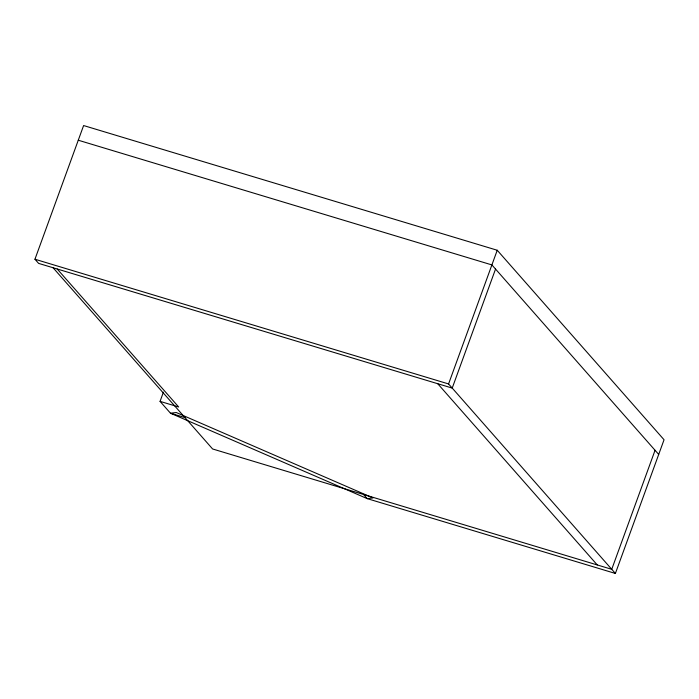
<?xml version="1.0" encoding="UTF-8"?>
<svg xmlns="http://www.w3.org/2000/svg" width="699" height="699" viewBox="0 0 699 699"><rect width="100%" height="100%" fill="white"/><g stroke="black" fill="none" stroke-linecap="round" stroke-linejoin="round"><path stroke-width="1.05" d="M495.539 269.063L452.218 388.085L38.602 263.383L34.95 259.242L83.609 125.549L497.234 250.251L664.05 439.758L615.391 573.451L367.22 498.632L170.486 413.214L160.062 401.375L163.426 392.139M615.391 573.451L448.575 383.943L497.234 250.251M655.059 450.278L611.739 569.309L212.601 448.968L53.072 267.752M78.271 140.219L491.895 264.921L658.711 454.429M34.95 259.242L448.575 383.943M160.062 401.375L178.673 406.984L57.213 269.001M184.964 417.583L170.486 413.214L176.253 412.515L372.986 497.933L367.22 498.632L363.567 494.481M437.74 383.725L597.261 564.941"/></g></svg>
